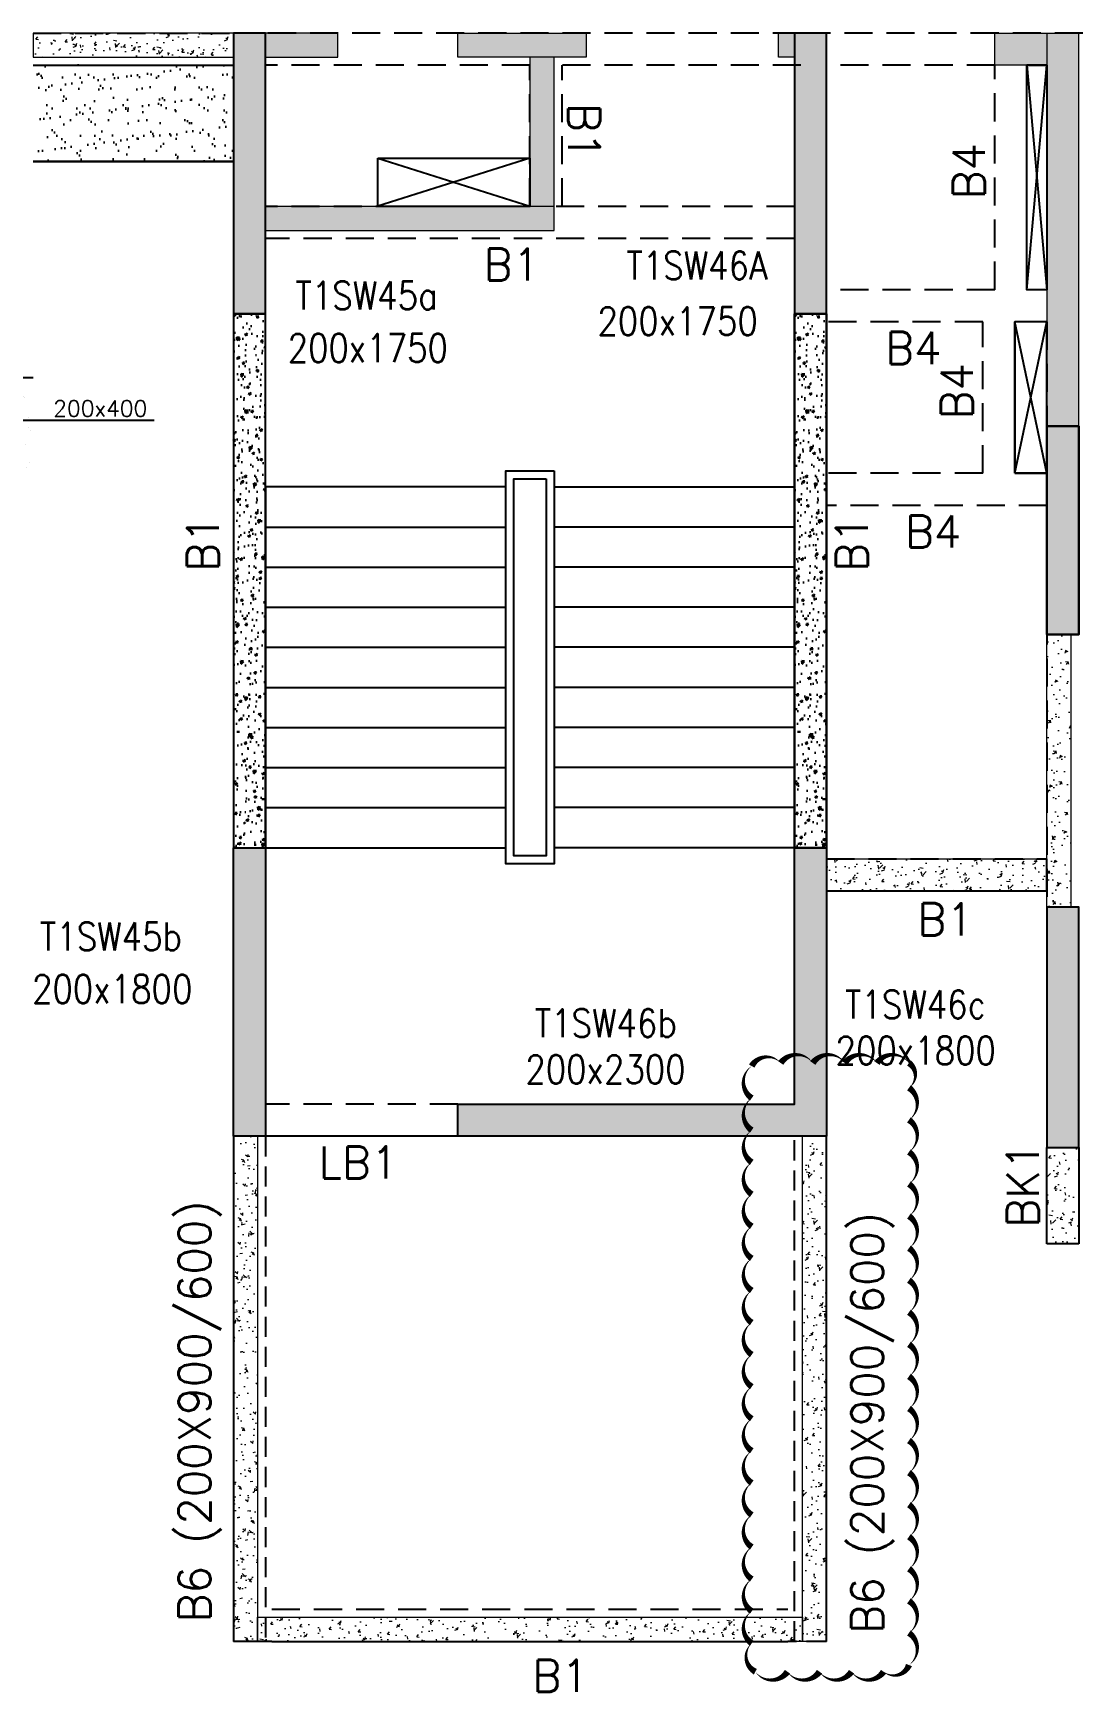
# Model space of a CAD drawing. Header units: millimetres. Extents: x 1078357 to 2594950, y -4969473 to -4636555.
# Drawn here: x 2060835 to 2067360, y -4676204 to -4665859 of the extents above; entities that cross this region are included whole.
import ezdxf

# ---------------------------------------------------------------- set-up
doc = ezdxf.new("R2010")
doc.units = ezdxf.units.MM
doc.header["$PDMODE"] = 35
for name, pattern in [('CONTINOUS', [0]), ('HIDDEN', [0.375, 0.25, -0.125]), ('New Retail block$0$CONTINOUS', [0])]:
    doc.linetypes.add(name, pattern=pattern)
doc.layers.get('0').update_dxf_attribs({"lineweight": 0})
doc.layers.get('Defpoints').update_dxf_attribs({"lineweight": 0})
for name, color, linetype, lineweight in [('A-_ANOTDIMA_D-', 6, 'Continuous', 13), ('COL. NO.', 30, 'Continuous', 25), ('COL. SIZE', 7, 'Continuous', 25), ('DIM', 9, 'Continuous', 25), ('HATCH', 8, 'Continuous', 30), ('RCC UPSTAND', 43, 'Continuous', 30), ('S-NON STR RCC WALL', 8, 'Continuous', 0)]:
    doc.layers.add(name, color=color, linetype=linetype, lineweight=lineweight)
for name, color, linetype in [('B-200x300', 212, 'HIDDEN'), ('B-200x650', 241, 'HIDDEN'), ('B-200X900-600', 211, 'HIDDEN'), ('DC BEAM NO.', 7, 'Continuous'), ('DROP SLAB', 8, 'Continuous'), ('NON STR. RCC WALL', 6, 'Continuous'), ('S-COLUMN_SHEAR WALL', 1, 'Continuous'), ('S-PROJECTION', 54, 'New Retail block$0$CONTINOUS'), ('S-STAIR', 8, 'Continuous')]:
    doc.layers.add(name, color=color, linetype=linetype)
doc.styles.add('Roman', font='romans')
doc.styles.add('ROMANS', font='romans.shx', dxfattribs={"width": 0.85})
doc.dimstyles.new('HARESH', dxfattribs={"dimtxt": 150, "dimasz": 75, "dimexe": 0, "dimexo": 0, "dimgap": 25, "dimtad": 1, "dimdec": 0, "dimdsep": 46, "dimtxsty": 'Roman', "dimblk": 'OBLIQUE', "dimcen": 225, "dimdle": 25, "dimclrd": 2, "dimclre": 2, "dimclrt": 7, "dimadec": 8, "dimazin": 1, "dimtfac": 1, "dimtdec": 0, "dimtmove": 0, "dimatfit": 0, "dimfxl": 1, "dimlwd": -1, "dimlwe": -1, "dimarcsym": 0})
pattern_1 = [(230, (3204596.27, -9567117.9), (-182.184669, 15.9390855), [19.05, -209.55]), (175, (3204596.27, -9567117.9), (35.2434214, -191.056845), [15.24, -167.640584]), (280.4514447, (3204581.1, -9567116.57), (-146.941247, -175.117752), [16.190009, -178.0902446]), (226.1842, (3204596.27, -9567168.7), (-271.079041, 42.042328), [28.575, -314.325]), (276.6355576, (3204573.68, -9567165.2), (-237.404134, -247.426125), [24.285023, -267.135608]), (171.184151, (3204596.27, -9567168.7), (-237.404134, -247.426125), [22.859967, -251.459732]), (201, (3204570.87, -9567156), (-151.6143913, 102.265198), [19.05, -209.55]), (146, (3204570.87, -9567156), (-61.802028, -184.187966), [15.24, -167.64]), (251.451445, (3204558.24, -9567147.48), (-213.416419, -81.922769), [16.190009, -178.0899376]), (217.5, (3204596.274, -9567117.9), (-3.08860325, -84.5550389), [0, -165.608, 0, -170.18, 0, -168.275]), (187.5, (3204596.27, -9567117.9), (-66.8196625, -100.1805748), [0, -97.028, 0, -161.798, 0, -64.135]), (147.5, (3204652.916, -9567117.9), (-135.5905952, 5.728744), [0, -63.5, 0, -198.12, 0, -262.89]), (137.5, (3204678.32, -9567117.9), (-148.1291814, -25.426491), [0, -82.55, 0, -131.572, 0, -186.69])]

# ---------------------------------------------------------------- blocks, each defined once
blk = doc.blocks.new('_Oblique')
at = {"color": 0, "linetype": 'ByBlock', "lineweight": -2}
blk.add_line((-0.5, -0.5), (0.5, 0.5), dxfattribs=at)
blk = doc.blocks.new('*D1538')
at = {"layer": 'Defpoints', "color": 0, "ltscale": 700, "transparency": 16777216}
for p in [(2060185, -4668009, 0), (2060635, -4668009, 0), (2060635, -4668275)]:
    blk.add_point(p, dxfattribs=at)
at = {"layer": 'DIM', "color": 2, "ltscale": 700, "transparency": 16777216}
for p, q in [((2060185, -4668009), (2060185, -4668275)), ((2060635, -4668009), (2060635, -4668275)), ((2060185, -4668275), (2060110, -4668275)), ((2060185, -4668275), (2060635, -4668275)), ((2060185, -4668275), (2060635, -4668275)), ((2060635, -4668275), (2060710, -4668275)), ((2061591, -4668275), (2060635, -4668275))]:
    blk.add_line(p, q, dxfattribs=at)
at = {"layer": 'DIM', "color": 2, "ltscale": 700, "transparency": 16777216, "xscale": 75, "yscale": 75, "zscale": 75}
blk.add_blockref('_Oblique', (2060185, -4668275), dxfattribs=at)
at = {"layer": 'DIM', "color": 2, "ltscale": 700, "transparency": 16777216, "xscale": 75, "yscale": 75, "zscale": 75, "rotation": 180}
blk.add_blockref('_Oblique', (2060635, -4668275), dxfattribs=at)
at = {"layer": 'DIM', "color": 7, "ltscale": 700, "transparency": 16777216, "insert": (2061254, -4668200), "char_height": 150, "attachment_point": 5, "style": 'Roman'}
blk.add_mtext('{\\H0.666667x;200x400}', dxfattribs=at)
blk = doc.blocks.new('G$CD63B60BD')
at = {"layer": 'COL. NO.', "linetype": 'Continuous', "style": 'ROMANS', "width": 0.85}
for s, p in [('T1SW46A', (15627, 5414, -320)), ('T1SW45a', (13562, 5226, -320)), ('T1SW45b', (11967, 1228, 0)), ('T1SW46c', (16991, 805, -320)), ('T1SW46b', (15055, 688, -320))]:
    blk.add_text(s, height=175, dxfattribs=at).set_placement(p)
at = {"layer": 'COL. SIZE', "linetype": 'Continuous', "style": 'ROMANS', "width": 0.85}
for s, p in [('200x1750', (15446, 5066, -320)), ('200x1750', (13513, 4899, -320)), ('200x1800', (11918, 901, 0)), ('200x1800', (16932, 517, -320)), ('200x2300', (14996, 400, -320))]:
    blk.add_text(s, height=175, dxfattribs=at).set_placement(p)

msp = doc.modelspace()

# ---------------------------------------------------------------- hatches: boundary and pattern name
at = {"layer": 'HATCH'}
h = msp.add_hatch(dxfattribs=at)
h.set_pattern_fill('AR-SAND', color=8, scale=3, angle=179.97015)
h.set_pattern_definition([(37.4701541, (-1876197.91, 14016629.87), (-4.72361136, 146.8264517), [0, -115.824, 0, -129.54, 0, -123.825]), (7.4701541, (-1876197.9, 14016629.87), (134.9689868, 214.9772528), [0, -62.484, 0, -104.394, 0, -40.005]), (327.4701541, (-1876291.63, 14016629.91), (237.2979035, 0.3075449), [0, -38.1, 0, -137.16, 0, -179.07]), (317.4701541, (-1876291.63, 14016629.91), (229.1017424, 66.759465), [0, -19.05, 0, -89.916, 0, -102.87])])
h.paths.add_polyline_path([(2062085.3, -4666059.4), (2060835.3, -4666059.4), (2060835.3, -4666659.6), (2062085.3, -4666659.6)])
h = msp.add_hatch(dxfattribs=at)
h.set_pattern_fill('AR-SAND', color=8, scale=3, angle=179.97015)
h.set_pattern_definition([(37.4701541, (-1888547.92, 14014679.94), (-4.72361136, 146.8264517), [0, -115.824, 0, -129.54, 0, -123.825]), (7.4701541, (-1888547.92, 14014679.94), (134.9689868, 214.9772528), [0, -62.484, 0, -104.394, 0, -40.005]), (327.4701541, (-1888641.65, 14014679.99), (237.2979035, 0.3075449), [0, -38.1, 0, -137.16, 0, -179.07]), (317.4701541, (-1888641.65, 14014679.99), (229.1017424, 66.759465), [0, -19.05, 0, -89.916, 0, -102.87])])
h.paths.add_polyline_path([(2060835.3, -4668009.5), (2059510.4, -4668009.5), (2059510.3, -4668609.5), (2060835.3, -4668609.5)])
at = {"layer": 'RCC UPSTAND'}
h = msp.add_hatch(dxfattribs=at)
h.set_pattern_fill('AR-CONC', color=8, scale=20, angle=180)
h.set_pattern_definition([(230, (4598928.13, -7880555.35), (-143.4520365, 12.550427), [15, -165]), (175, (4598928.13, -7880555.35), (27.7502667, -150.438427), [12, -132]), (280.4514445, (4598916.17, -7880554.3), (-115.7017693, -137.887998), [12.7480384, -140.2284224]), (226.1842, (4598928.13, -7880595.35), (-213.448266, 33.103856), [22.5, -247.5]), (276.6356355, (4598910.34, -7880592.6), (-186.932389, -194.82372), [19.122068, -210.342752]), (171.184164, (4598928.13, -7880595.35), (-186.932389, -194.82372), [18, -198]), (201, (4598908.13, -7880585.35), (-119.3814104, 80.523778), [15, -165]), (146, (4598908.13, -7880585.35), (-48.6630664, -145.030009), [12, -132]), (251.4514447, (4598898.18, -7880578.64), (-168.0444753, -64.5062306), [12.748038, -140.2284224]), (217.5, (4598928.127, -7880555.35), (-2.43197106, -66.57877077), [0, -130.4, 0, -134, 0, -132.5]), (187.5, (4598928.13, -7880555.35), (-52.6139075, -78.8823424), [0, -76.4, 0, -127.4, 0, -50.5]), (147.5, (4598972.727, -7880555.35), (-106.7644872, 4.51097435), [0, -50, 0, -156, 0, -207]), (137.5, (4598992.73, -7880555.35), (-116.6372339, -20.0209965), [0, -65, 0, -103.6, 0, -147])])
h.paths.add_polyline_path([(2062284.9, -4670939.5), (2062284.9, -4667609.5), (2062085.5, -4667609.5), (2062085.5, -4670939.5)])
h = msp.add_hatch(dxfattribs=at)
h.set_pattern_fill('AR-CONC', color=8, scale=20, angle=180)
h.set_pattern_definition([(230, (4602428.13, -7880555.35), (-143.4520365, 12.550427), [15, -165]), (175, (4602428.13, -7880555.35), (27.7502667, -150.438427), [12, -132]), (280.4514445, (4602416.17, -7880554.3), (-115.7017693, -137.887998), [12.7480384, -140.2284224]), (226.1842, (4602428.13, -7880595.35), (-213.448266, 33.103856), [22.5, -247.5]), (276.6356355, (4602410.34, -7880592.6), (-186.932389, -194.82372), [19.122068, -210.342752]), (171.184164, (4602428.13, -7880595.35), (-186.932389, -194.82372), [18, -198]), (201, (4602408.13, -7880585.35), (-119.3814104, 80.523778), [15, -165]), (146, (4602408.13, -7880585.35), (-48.6630664, -145.030009), [12, -132]), (251.4514447, (4602398.18, -7880578.64), (-168.0444753, -64.5062306), [12.748038, -140.2284224]), (217.5, (4602428.127, -7880555.35), (-2.43197106, -66.57877077), [0, -130.4, 0, -134, 0, -132.5]), (187.5, (4602428.13, -7880555.35), (-52.6139075, -78.8823424), [0, -76.4, 0, -127.4, 0, -50.5]), (147.5, (4602472.727, -7880555.35), (-106.7644872, 4.51097435), [0, -50, 0, -156, 0, -207]), (137.5, (4602492.73, -7880555.35), (-116.6372339, -20.0209965), [0, -65, 0, -103.6, 0, -147])])
h.paths.add_polyline_path([(2065784.9, -4670939.5), (2065784.9, -4667609.5), (2065585.5, -4667609.5), (2065585.5, -4670939.5)])
at = {"layer": 'S-COLUMN_SHEAR WALL', "lineweight": 25}
h = msp.add_hatch(color=1, dxfattribs=at)
h.dxf.hatch_style = 1
h.paths.add_polyline_path([(2062284.9, -4667609.5), (2062284.9, -4665859.5), (2062084.9, -4665859.5), (2062084.9, -4667609.5), (2062284.9, -4667609.5)], is_closed=False)
h = msp.add_hatch(color=1, dxfattribs=at)
h.dxf.hatch_style = 1
h.paths.add_polyline_path([(2065584.9, -4665859.6), (2065584.9, -4667609.5), (2065784.9, -4667609.5), (2065784.9, -4665859.6), (2065584.9, -4665859.6)], is_closed=False)
at = {"layer": 'S-COLUMN_SHEAR WALL', "lineweight": 25, "extrusion": (-1.00316e-06, -1.91639e-11, 1)}
h = msp.add_hatch(color=1, dxfattribs=at)
h.dxf.hatch_style = 1
h.paths.add_polyline_path([(2067159.9, -4668309.5), (2067359.9, -4668309.5), (2067359.9, -4669609.5), (2067159.9, -4669609.5)])
at = {"layer": 'S-COLUMN_SHEAR WALL', "lineweight": 25, "extrusion": (1.00316e-06, -2.11765e-11, 1)}
h = msp.add_hatch(color=1, dxfattribs=at)
h.dxf.hatch_style = 1
h.paths.add_polyline_path([(2067359.9, -4668309.5), (2067159.9, -4668309.5), (2067159.9, -4669609.5), (2067359.9, -4669609.5)])
at = {"layer": 'S-COLUMN_SHEAR WALL', "lineweight": 25}
h = msp.add_hatch(color=1, dxfattribs=at)
h.dxf.hatch_style = 1
h.paths.add_polyline_path([(2062284.9, -4672739.5), (2062284.9, -4670939.5), (2062084.9, -4670939.5), (2062084.9, -4672739.5)])
h = msp.add_hatch(color=1, dxfattribs=at)
h.dxf.hatch_style = 1
h.paths.add_polyline_path([(2065784.9, -4672739.6), (2065784.9, -4670939.5), (2065584.9, -4670939.5), (2065584.9, -4672539.6), (2063484.9, -4672539.5), (2063484.9, -4672739.5)])
h = msp.add_hatch(color=1, dxfattribs=at)
h.dxf.hatch_style = 1
h.paths.add_polyline_path([(2067159.9, -4672809.5), (2067359.9, -4672809.5), (2067359.9, -4671309.5), (2067159.9, -4671309.5)])
at = {"layer": 'S-NON STR RCC WALL'}
h = msp.add_hatch(dxfattribs=at)
h.set_pattern_fill('AR-CONC', color=256)
h.set_pattern_definition([(50, (-5387710.27, 27844446.87), (182.184669, -15.93908554), [19.05, -209.55]), (355, (-5387710.27, 27844446.87), (-35.2434214, 191.0568452), [15.24, -167.6405842]), (100.4514447, (-5387695.09, 27844445.54), (146.9412471, 175.1177519), [16.1900088, -178.0902446]), (46.1842, (-5387710.27, 27844497.67), (271.0790409, -42.042328), [28.575, -314.325]), (96.6355576, (-5387687.68, 27844494.16), (237.404134, 247.4261246), [24.2850231, -267.1356082]), (351.1841512, (-5387710.27, 27844497.67), (237.404134, 247.4261246), [22.859967, -251.459732]), (21, (-5387684.87, 27844484.97), (151.6143913, -102.2651982), [19.05, -209.55]), (326, (-5387684.87, 27844484.97), (61.8020283, 184.1879661), [15.24, -167.64]), (71.451445, (-5387672.23, 27844476.44), (213.4164193, 81.9227689), [16.1900088, -178.0899376]), (37.5, (-5387710.27, 27844446.866), (3.08860325, 84.55503887), [0, -165.608, 0, -170.18, 0, -168.275]), (7.5, (-5387710.27, 27844446.87), (66.8196625, 100.18057482), [0, -97.028, 0, -161.798, 0, -64.135]), (327.5, (-5387766.91, 27844446.866), (135.59059517, -5.72874399), [0, -63.5, 0, -198.12, 0, -262.89]), (317.5, (-5387792.31, 27844446.87), (148.1291814, 25.42649103), [0, -82.55, 0, -131.572, 0, -186.69])])
h.paths.add_polyline_path([(2062085.3, -4665859.4), (2060835.2, -4665859.4), (2060835.2, -4666009.4), (2062085.3, -4666009.4)])
at = {"layer": 'S-NON STR RCC WALL', "ltscale": 700}
h = msp.add_hatch(dxfattribs=at)
h.set_pattern_fill('AR-CONC', color=256)
h.set_pattern_definition(pattern_1)
h.paths.add_polyline_path([(2064285.4, -4666009.5), (2063485.4, -4666009.5), (2063485.4, -4665859.5), (2064285.4, -4665859.5)])
h.paths.add_polyline_path([(2062735.4, -4665859.5), (2062285.4, -4665859.5), (2062285.4, -4666009.5), (2062735.4, -4666009.5)])
h.paths.add_polyline_path([(2063935.3, -4666939.4), (2064085.4, -4666939.4), (2064085.4, -4666009.5), (2063935.3, -4666009.5)])
h.paths.add_polyline_path([(2062285.4, -4667089.5), (2064085.4, -4667089.5), (2064085.4, -4666939.5), (2062285.4, -4666939.5)])
h.paths.add_polyline_path([(2067360.4, -4665861.5), (2067160.4, -4665861.5), (2067160.4, -4668309.5), (2067360.4, -4668309.5)])
h.paths.add_polyline_path([(2065485.4, -4665859.5), (2065585.4, -4665859.5), (2065585.4, -4666009.5), (2065485.4, -4666009.5)])
h.paths.add_polyline_path([(2066835.4, -4665859.5), (2067160.4, -4665859.5), (2067160.4, -4666059.5), (2066835.4, -4666059.5)])
h = msp.add_hatch(dxfattribs=at)
h.set_pattern_fill('AR-CONC', color=256)
h.set_pattern_definition(pattern_1)
h.paths.add_polyline_path([(2067160.4, -4669609.5), (2067310.4, -4669609.5), (2067310.4, -4671309.5), (2067160.4, -4671309.5)])
at = {"layer": 'S-NON STR RCC WALL'}
h = msp.add_hatch(dxfattribs=at)
h.set_pattern_fill('AR-CONC', color=256)
h.set_pattern_definition([(50, (-6484934.98, 32527466.09), (182.184669, -15.93908554), [19.05, -209.55]), (355, (-6484934.98, 32527466.09), (-35.2434214, 191.0568452), [15.24, -167.6405842]), (100.4514447, (-6484919.8, 32527464.76), (146.9412471, 175.1177519), [16.1900088, -178.0902446]), (46.1842, (-6484934.98, 32527516.89), (271.0790409, -42.0423279), [28.575, -314.325]), (96.6355576, (-6484912.4, 32527513.38), (237.404134, 247.4261246), [24.2850231, -267.1356082]), (351.1841512, (-6484934.98, 32527516.9), (237.404134, 247.4261246), [22.859967, -251.459732]), (21, (-6484909.58, 32527504.19), (151.61439127, -102.2651982), [19.05, -209.55]), (326, (-6484909.58, 32527504.19), (61.80202835, 184.1879661), [15.24, -167.64]), (71.451445, (-6484896.95, 32527495.67), (213.4164193, 81.9227689), [16.1900088, -178.0899376]), (37.5, (-6484934.98, 32527466.09), (3.08860325, 84.55503887), [0, -165.608, 0, -170.18, 0, -168.275]), (7.5, (-6484934.98, 32527466.09), (66.8196625, 100.18057482), [0, -97.028, 0, -161.798, 0, -64.135]), (327.5, (-6484991.625, 32527466.09), (135.59059517, -5.72874399), [0, -63.5, 0, -198.12, 0, -262.89]), (317.5, (-6485017.02, 32527466.09), (148.1291814, 25.42649103), [0, -82.55, 0, -131.572, 0, -186.69])])
h.paths.add_polyline_path([(2067160.3, -4671959.4), (2067160.3, -4671959.4), (2067160.3, -4671209.4), (2065785.3, -4671209.4), (2065785.3, -4671009.5), (2067160.3, -4671009.5)])
h = msp.add_hatch(dxfattribs=at)
h.set_pattern_fill('AR-CONC', color=256, angle=90)
h.set_pattern_definition([(140, (-21226552.8, -9903956.75), (15.9390855, 182.184669), [19.05, -209.55]), (85, (-21226552.8, -9903956.75), (-191.0568452, -35.2434214), [15.24, -167.6405842]), (190.4514447, (-21226551.47, -9903941.57), (-175.1177519, 146.9412471), [16.1900088, -178.0902446]), (136.1842, (-21226603.6, -9903956.75), (42.042328, 271.0790409), [28.575, -314.325]), (186.6355576, (-21226600.1, -9903934.16), (-247.4261246, 237.404134), [24.285023, -267.135608]), (81.1841512, (-21226603.6, -9903956.75), (-247.4261246, 237.404134), [22.859967, -251.459732]), (111, (-21226590.9, -9903931.35), (102.2651982, 151.6143913), [19.05, -209.55]), (56, (-21226590.9, -9903931.35), (-184.1879661, 61.8020283), [15.24, -167.64]), (161.451445, (-21226582.37, -9903918.72), (-81.9227689, 213.4164193), [16.1900088, -178.0899376]), (127.5, (-21226552.794, -9903956.75), (-84.55503887, 3.08860325), [0, -165.608, 0, -170.18, 0, -168.275]), (97.5, (-21226552.79, -9903956.75), (-100.18057482, 66.8196625), [0, -97.028, 0, -161.798, 0, -64.135]), (57.5, (-21226552.794, -9904013.394), (5.728744, 135.59059517), [0, -63.5, 0, -198.12, 0, -262.89]), (47.5, (-21226552.8, -9904038.8), (-25.42649103, 148.1291814), [0, -82.55, 0, -131.572, 0, -186.69])])
h.paths.add_polyline_path([(2062085, -4675889.6), (2062085, -4672739.6), (2062235, -4672739.6), (2062235, -4675889.6)])
h = msp.add_hatch(dxfattribs=at)
h.set_pattern_fill('AR-CONC', color=256, angle=180)
h.set_pattern_definition([(50, (-4263056.91, 23300467.43), (182.184669, -15.9390855), [19.05, -209.55]), (355, (-4263056.91, 23300467.43), (-35.2434214, 191.0568452), [15.24, -167.6405842]), (100.4514447, (-4263041.73, 23300466.1), (146.9412471, 175.1177519), [16.1900088, -178.0902446]), (46.1842, (-4263056.9, 23300518.23), (271.0790409, -42.042328), [28.575, -314.325]), (96.6355576, (-4263034.32, 23300514.72), (237.404134, 247.4261246), [24.2850231, -267.1356082]), (351.1841512, (-4263056.9, 23300518.23), (237.404134, 247.4261246), [22.859967, -251.459732]), (21, (-4263031.51, 23300505.53), (151.6143913, -102.2651982), [19.05, -209.55]), (326, (-4263031.51, 23300505.53), (61.8020283, 184.1879661), [15.24, -167.64]), (71.451445, (-4263018.88, 23300497), (213.4164193, 81.9227689), [16.1900088, -178.0899376]), (37.5, (-4263056.91, 23300467.426), (3.08860325, 84.55503887), [0, -165.608, 0, -170.18, 0, -168.275]), (7.5, (-4263056.91, 23300467.43), (66.8196625, 100.18057482), [0, -97.028, 0, -161.798, 0, -64.135]), (327.5, (-4263113.55, 23300467.426), (135.59059517, -5.728744), [0, -63.5, 0, -198.12, 0, -262.89]), (317.5, (-4263138.95, 23300467.43), (148.1291814, 25.42649103), [0, -82.55, 0, -131.572, 0, -186.69])])
h.paths.add_polyline_path([(2065635, -4675889.6), (2065635, -4672739.6), (2065785, -4672739.6), (2065785, -4675889.6)])
h = msp.add_hatch(dxfattribs=at)
h.set_pattern_fill('AR-CONC', color=256, angle=180)
h.set_pattern_definition([(50, (-7563012.35, 37566297.85), (182.184669, -15.93908554), [19.05, -209.55]), (355, (-7563012.35, 37566297.85), (-35.2434214, 191.0568452), [15.24, -167.6405842]), (100.4514447, (-7562997.17, 37566296.53), (146.9412471, 175.1177519), [16.1900088, -178.0902446]), (46.1842, (-7563012.35, 37566348.65), (271.0790409, -42.0423279), [28.575, -314.325]), (96.6355576, (-7562989.76, 37566345.15), (237.404134, 247.4261246), [24.2850231, -267.1356082]), (351.1841512, (-7563012.35, 37566348.65), (237.404134, 247.4261246), [22.859967, -251.459732]), (21, (-7562986.95, 37566335.95), (151.61439127, -102.2651982), [19.05, -209.55]), (326, (-7562986.95, 37566335.95), (61.80202835, 184.1879661), [15.24, -167.64]), (71.451445, (-7562974.32, 37566327.43), (213.4164193, 81.9227689), [16.1900088, -178.0899376]), (37.5, (-7563012.35, 37566297.853), (3.08860325, 84.55503887), [0, -165.608, 0, -170.18, 0, -168.275]), (7.5, (-7563012.35, 37566297.85), (66.81966251, 100.18057482), [0, -97.028, 0, -161.798, 0, -64.135]), (327.5, (-7563068.994, 37566297.85), (135.59059517, -5.72874399), [0, -63.5, 0, -198.12, 0, -262.89]), (317.5, (-7563094.4, 37566297.85), (148.1291814, 25.42649103), [0, -82.55, 0, -131.572, 0, -186.69])])
h.paths.add_polyline_path([(2067359.9, -4672809.4), (2067159.9, -4672809.4), (2067159.9, -4673409.4), (2067359.9, -4673409.4), (2067359.9, -4673409.4), (2067359.9, -4672809.5)], is_closed=False)
h = msp.add_hatch(dxfattribs=at)
h.set_pattern_fill('AR-CONC', color=256, angle=180)
h.set_pattern_definition([(50, (-3165832.2, 18616448.24), (182.184669, -15.9390855), [19.05, -209.55]), (355, (-3165832.2, 18616448.24), (-35.2434214, 191.0568452), [15.24, -167.6405842]), (100.4514447, (-3165817.01, 18616446.91), (146.9412471, 175.1177519), [16.1900088, -178.0902446]), (46.1842, (-3165832.2, 18616499.04), (271.0790409, -42.042328), [28.575, -314.325]), (96.6355576, (-3165809.6, 18616495.54), (237.404134, 247.4261246), [24.285023, -267.135608]), (351.1841512, (-3165832.2, 18616499.04), (237.404134, 247.4261246), [22.859967, -251.459732]), (21, (-3165806.8, 18616486.34), (151.6143913, -102.2651982), [19.05, -209.55]), (326, (-3165806.8, 18616486.34), (61.8020283, 184.1879661), [15.24, -167.64]), (71.451445, (-3165794.16, 18616477.82), (213.4164193, 81.9227689), [16.1900088, -178.0899376]), (37.5, (-3165832.194, 18616448.24), (3.08860325, 84.55503887), [0, -165.608, 0, -170.18, 0, -168.275]), (7.5, (-3165832.19, 18616448.24), (66.8196625, 100.18057482), [0, -97.028, 0, -161.798, 0, -64.135]), (327.5, (-3165888.836, 18616448.24), (135.59059517, -5.728744), [0, -63.5, 0, -198.12, 0, -262.89]), (317.5, (-3165914.24, 18616448.24), (148.1291814, 25.42649103), [0, -82.55, 0, -131.572, 0, -186.69])])
h.paths.add_polyline_path([(2065635, -4675889.6), (2062235, -4675889.6), (2062235, -4675739.6), (2065635, -4675739.6)])

# ---------------------------------------------------------------- linework, layer by layer
at = {"color": 4, "ltscale": 700, "elevation": 0}
msp.add_lwpolyline([(2066300, -4672282.6, 0, 40, 0.5206), (2066100, -4672282.6, 0, 40, 0.5206), (2065900, -4672282.6, 0, 40, 0.5206), (2065700, -4672282.6, 0, 40, 0.5206), (2065500, -4672282.6, 0, 40, 0.5206), (2065319, -4672301.6, 0, 40, 0.5206), (2065319, -4672501.6, 0, 40, 0.5206), (2065319, -4672701.6, 0, 40, 0.5206), (2065319, -4672901.6, 0, 40, 0.5206), (2065319, -4673101.6, 0, 40, 0.5206), (2065319, -4673301.6, 0, 40, 0.5206), (2065319, -4673501.6, 0, 40, 0.5206), (2065319, -4673701.6, 0, 40, 0.5206), (2065319, -4673901.6, 0, 40, 0.5206), (2065319, -4674101.6, 0, 40, 0.5206), (2065319, -4674301.6, 0, 40, 0.5206), (2065319, -4674501.6, 0, 40, 0.5206), (2065319, -4674701.6, 0, 40, 0.5206), (2065319, -4674901.6, 0, 40, 0.5206), (2065319, -4675101.6, 0, 40, 0.5206), (2065319, -4675301.6, 0, 40, 0.5206), (2065319, -4675501.6, 0, 40, 0.5206), (2065319, -4675701.6, 0, 40, 0.5206), (2065319, -4675901.6, 0, 40, 0.5206), (2065341.7, -4676078.9, 0, 40, 0.5206), (2065541.7, -4676078.9, 0, 40, 0.5206), (2065741.7, -4676078.9, 0, 40, 0.5206), (2065941.7, -4676078.9, 0, 40, 0.5206), (2066141.7, -4676078.9, 0, 40, 0.5206), (2066300, -4676037.2, 0, 40, 0.5206), (2066300, -4675837.2, 0, 40, 0.5206), (2066300, -4675637.2, 0, 40, 0.5206), (2066300, -4675437.2, 0, 40, 0.5206), (2066300, -4675237.2, 0, 40, 0.5206), (2066300, -4675037.2, 0, 40, 0.5206), (2066300, -4674837.2, 0, 40, 0.5206), (2066300, -4674637.2, 0, 40, 0.5206), (2066300, -4674437.2, 0, 40, 0.5206), (2066300, -4674237.2, 0, 40, 0.5206), (2066300, -4674037.2, 0, 40, 0.5206), (2066300, -4673837.2, 0, 40, 0.5206), (2066300, -4673637.2, 0, 40, 0.5206), (2066300, -4673437.2, 0, 40, 0.5206), (2066300, -4673237.2, 0, 40, 0.5206), (2066300, -4673037.2, 0, 40, 0.5206), (2066300, -4672837.2, 0, 40, 0.5206), (2066300, -4672637.2, 0, 40, 0.5206), (2066300, -4672437.2, 0, 40, 0.5206), (2066300, -4672282.6, 0, 40, 0.5206)], format="xyseb", close=True, dxfattribs=at)
at = {"layer": 'B-200x300', "linetype": 'HIDDEN', "ltscale": 700}
for p, q in [((2066835.4, -4667459.5, 0), (2066835.4, -4666059.5, 0)), ((2066835.4, -4667459.5, 0), (2065785.3, -4667459.5, 0)), ((2067160.4, -4667459.5, 0), (2067035.4, -4667459.5, 0)), ((2066760.4, -4667659.5, 0), (2065785.3, -4667659.5, 0)), ((2066760.4, -4668604.5, 0), (2066760.4, -4667659.5, 0)), ((2066760.4, -4668604.5, 0), (2065785.3, -4668604.5, 0)), ((2067160.4, -4668804.5, 0), (2065785.3, -4668804.5, 0))]:
    msp.add_line(p, q, dxfattribs=at)
at = {"layer": 'B-200x300', "linetype": 'Continuous', "ltscale": 700}
for p, q in [((2067035.4, -4667459.5, 0), (2067035.4, -4666059.5, 0)), ((2067160.4, -4667659.5, 0), (2066960.4, -4667659.5, 0)), ((2066960.4, -4668604.5, 0), (2066960.4, -4667659.5, 0)), ((2067160.4, -4668604.5, 0), (2066960.4, -4668604.5, 0))]:
    msp.add_line(p, q, dxfattribs=at)
at = {"layer": 'B-200x650', "linetype": 'HIDDEN', "ltscale": 700}
for p, q in [((2060835.2, -4665859.4, 0), (2062085.3, -4665859.4, 0)), ((2065625.3, -4665859.4, 0), (2062285.3, -4665859.4, 0)), ((2076309.9, -4665859.5, 0), (2065785.3, -4665859.5, 0)), ((2063935.3, -4666059.4, 0), (2062285.3, -4666059.4, 0)), ((2063935.3, -4666939.5, 0), (2063935.3, -4666059.4, 0)), ((2065625.3, -4666059.4, 0), (2064085.3, -4666059.4, 0)), ((2064135.3, -4666939.5, 0), (2064135.3, -4666059.4, 0)), ((2066835.4, -4666059.5, 0), (2065785.4, -4666059.5, 0)), ((2067160.4, -4666059.5, 0), (2067035.4, -4666059.5, 0)), ((2067160.4, -4666059.5, 0), (2067160.4, -4667459.5, 0)), ((2063935.3, -4666939.5, 0), (2062285.3, -4666939.5, 0)), ((2065585.3, -4666939.5, 0), (2064085.3, -4666939.5, 0)), ((2065585.3, -4667139.5, 0), (2062285.3, -4667139.5, 0)), ((2067160.3, -4667659.4, 0), (2067160.3, -4671309.5, 0)), ((2065785.3, -4671009.4, 0), (2067160.3, -4671009.4, 0)), ((2063485.3, -4672539.4, 0), (2062285.3, -4672539.4, 0)), ((2062325, -4675689.6, 0), (2065545, -4675689.6, 0))]:
    msp.add_line(p, q, dxfattribs=at)
at = {"layer": 'B-200x650', "linetype": 'CONTINOUS', "ltscale": 700}
for p, q in [((2060835.2, -4666059.4, 0), (2062085.3, -4666059.4, 0)), ((2067160.3, -4671209.4, 0), (2067160.3, -4671009.4, 0)), ((2065785.3, -4671209.4, 0), (2067160.3, -4671209.4, 0)), ((2063485.3, -4672739.4, 0), (2062285.3, -4672739.4, 0)), ((2067159.9, -4673409.5, 0), (2067159.9, -4672809.5, 0)), ((2067359.9, -4672809.5, 0), (2067359.9, -4673409.5, 0)), ((2067359.9, -4673409.5, 0), (2067159.9, -4673409.5, 0)), ((2062325, -4675889.6, 0), (2065545, -4675889.6, 0))]:
    msp.add_line(p, q, dxfattribs=at)
at = {"layer": 'B-200x650', "linetype": 'Continuous', "ltscale": 700}
msp.add_line((2060835.3, -4668009.5, 0), (2059510.3, -4668009.5, 0), dxfattribs=at)
at = {"layer": 'B-200x650', "linetype": 'Continuous', "ltscale": 700, "elevation": 0}
for points in [[(2062285.1, -4667609.5), (2062085.1, -4667609.5), (2062085.1, -4670939.5), (2062285.1, -4670939.5)], [(2065585.1, -4667609.5), (2065785.1, -4667609.5), (2065785.1, -4670939.5), (2065585.1, -4670939.5)]]:
    msp.add_lwpolyline(points, close=True, dxfattribs=at)
at = {"layer": 'B-200X900-600', "linetype": 'ByBlock', "ltscale": 500}
for p, q in [((2062085, -4672739.6, 0), (2062085, -4675889.6, 0)), ((2065785, -4675889.6, 0), (2065785, -4672739.6, 0)), ((2062325, -4675889.6, 0), (2062085, -4675889.6, 0))]:
    msp.add_line(p, q, dxfattribs=at)
at = {"layer": 'B-200X900-600', "linetype": 'HIDDEN', "ltscale": 500}
for p, q in [((2062285, -4672739.6, 0), (2062285, -4675889.6, 0)), ((2065585, -4675889.6, 0), (2065585, -4672739.6, 0)), ((2065785, -4675889.6, 0), (2065545, -4675889.6, 0))]:
    msp.add_line(p, q, dxfattribs=at)
at = {"layer": 'DROP SLAB', "color": 3, "linetype": 'CONTINOUS', "ltscale": 500}
for p, q in [((2067035.4, -4667459.5, 0), (2067160.4, -4666059.5, 0)), ((2067035.4, -4666059.5, 0), (2067160.4, -4667459.5, 0)), ((2062985.3, -4666639.4, 0), (2063935.3, -4666939.4, 0)), ((2063935.3, -4666639.4, 0), (2062985.3, -4666939.4, 0)), ((2066960.4, -4668604.5, 0), (2067160.4, -4667659.5, 0)), ((2067160.4, -4668604.5, 0), (2066960.4, -4667659.5, 0))]:
    msp.add_line(p, q, dxfattribs=at)
at = {"layer": 'DROP SLAB', "color": 3, "linetype": 'CONTINOUS', "ltscale": 500, "elevation": 0}
for points in [[(2067035.4, -4666059.5), (2067160.4, -4666059.5), (2067160.4, -4667459.5), (2067035.4, -4667459.5)], [(2062985.3, -4666639.4), (2063935.3, -4666639.4), (2063935.3, -4666939.5), (2062985.3, -4666939.5)], [(2066960.4, -4668604.5), (2067160.4, -4668604.5), (2067160.4, -4667659.5), (2066960.4, -4667659.5)]]:
    msp.add_lwpolyline(points, close=True, dxfattribs=at)
at = {"layer": 'NON STR. RCC WALL', "elevation": 0}
for points in [[(2062284.7, -4670939.5), (2062284.9, -4667609.5), (2062085.5, -4667609.5), (2062085.2, -4670939.5)], [(2065784.7, -4670939.5), (2065784.9, -4667609.5), (2065585.5, -4667609.5), (2065585.2, -4670939.5)]]:
    msp.add_lwpolyline(points, close=True, dxfattribs=at)
at = {"layer": 'S-COLUMN_SHEAR WALL', "color": 1, "lineweight": 25}
msp.add_line((2062084.9, -4667609.5, 0), (2062284.9, -4667609.5, 0), dxfattribs=at)
at = {"layer": 'S-COLUMN_SHEAR WALL', "color": 1, "lineweight": 25, "elevation": 0}
for points in [[(2062284.9, -4667609.5), (2062284.9, -4665859.5), (2062084.9, -4665859.5), (2062084.9, -4667609.5)], [(2067159.9, -4672809.5), (2067359.9, -4672809.5), (2067359.9, -4671309.5), (2067159.9, -4671309.5)]]:
    msp.add_lwpolyline(points, close=True, dxfattribs=at)
for points in [[(2065584.9, -4665859.6), (2065584.9, -4667609.5), (2065784.9, -4667609.5), (2065784.9, -4665859.6), (2065584.9, -4665859.6)], [(2062284.9, -4670939.5), (2062284.9, -4672739.5), (2062084.9, -4672739.5), (2062084.9, -4670939.5), (2062284.9, -4670939.5)], [(2065784.9, -4670939.5), (2065784.9, -4672739.6), (2063484.9, -4672739.5), (2063484.9, -4672539.5), (2065584.9, -4672539.6), (2065584.9, -4670939.5), (2065784.9, -4670939.5)]]:
    msp.add_lwpolyline(points, dxfattribs=at)
at = {"layer": 'S-COLUMN_SHEAR WALL', "color": 1, "lineweight": 25, "extrusion": (-1.00316e-06, -1.91639e-11, 1), "elevation": -2.1}
msp.add_lwpolyline([(2067159.9, -4668309.5), (2067359.9, -4668309.5), (2067359.9, -4669609.5), (2067159.9, -4669609.5)], close=True, dxfattribs=at)
at = {"layer": 'S-COLUMN_SHEAR WALL', "color": 1, "lineweight": 25, "extrusion": (1.00316e-06, -2.11765e-11, 1), "elevation": 2.1}
msp.add_lwpolyline([(2067359.9, -4668309.5), (2067159.9, -4668309.5), (2067159.9, -4669609.5), (2067359.9, -4669609.5)], close=True, dxfattribs=at)
at = {"layer": 'S-NON STR RCC WALL', "elevation": 0}
for points in [[(2062085.3, -4665859.4), (2060835.2, -4665859.4), (2060835.2, -4666009.4), (2062085.3, -4666009.4)], [(2062735.4, -4665859.5), (2062285.4, -4665859.5), (2062285.4, -4666009.5), (2062735.4, -4666009.5)], [(2064285.4, -4666009.5), (2063485.4, -4666009.5), (2063485.4, -4665859.5), (2064285.4, -4665859.5)], [(2065485.4, -4665859.5), (2065585.4, -4665859.5), (2065585.4, -4666009.5), (2065485.4, -4666009.5)], [(2066835.4, -4665859.5), (2067160.4, -4665859.5), (2067160.4, -4666059.5), (2066835.4, -4666059.5)], [(2067360.4, -4665861.5), (2067160.4, -4665861.5), (2067160.4, -4668309.5), (2067360.4, -4668309.5)], [(2063935.3, -4666939.4), (2064085.4, -4666939.4), (2064085.4, -4666009.5), (2063935.3, -4666009.5)], [(2062285.4, -4667089.5), (2064085.4, -4667089.5), (2064085.4, -4666939.5), (2062285.4, -4666939.5)], [(2067160.4, -4669609.5), (2067310.4, -4669609.5), (2067310.4, -4671309.5), (2067160.4, -4671309.5)], [(2067160.3, -4671209.4), (2067160.3, -4671209.4), (2067160.3, -4671209.4), (2065785.3, -4671209.4), (2065785.3, -4671009.5), (2067160.3, -4671009.5)]]:
    msp.add_lwpolyline(points, close=True, dxfattribs=at)
at = {"layer": 'S-NON STR RCC WALL', "color": 1, "elevation": 0}
for points in [[(2062085, -4675889.6), (2062085, -4672739.6), (2062235, -4672739.6), (2062235, -4675889.6)], [(2065635, -4675889.6), (2065635, -4672739.6), (2065785, -4672739.6), (2065785, -4675889.6)], [(2065635, -4675889.6), (2062235, -4675889.6), (2062235, -4675739.6), (2065635, -4675739.6)]]:
    msp.add_lwpolyline(points, close=True, dxfattribs=at)
at = {"layer": 'S-PROJECTION'}
for p, q in [((2060835.3, -4666659.5, 0), (2062085.3, -4666659.5, 0)), ((2062085.3, -4666659.5, 0), (2060835.3, -4666659.5, 0))]:
    msp.add_line(p, q, dxfattribs=at)
at = {"layer": 'S-STAIR', "elevation": 0}
for points in [[(2064085.3, -4668589.5), (2064085.3, -4671039.5), (2063785.3, -4671039.5), (2063785.3, -4668589.5)], [(2064035.3, -4668639.5), (2064035.3, -4670989.5), (2063835.3, -4670989.5), (2063835.3, -4668639.5)]]:
    msp.add_lwpolyline(points, close=True, dxfattribs=at)
for points in [[(2063785.3, -4668689.5), (2062285.3, -4668689.5)], [(2062285.3, -4668689.5), (2062285.3, -4670939.5), (2063785.3, -4670939.5)], [(2064085.3, -4668689.5), (2065585.3, -4668689.5)], [(2065585.3, -4668689.5), (2065585.3, -4670939.5), (2064085.3, -4670939.5)], [(2062285.3, -4668939.5), (2063785.3, -4668939.5)], [(2065585.3, -4668939.5), (2064085.3, -4668939.5)], [(2062285.3, -4669189.5), (2063785.3, -4669189.5)], [(2065585.3, -4669189.5), (2064085.3, -4669189.5)], [(2062285.3, -4669439.5), (2063785.3, -4669439.5)], [(2065585.3, -4669439.5), (2064085.3, -4669439.5)], [(2062285.3, -4669689.5), (2063785.3, -4669689.5)], [(2065585.3, -4669689.5), (2064085.3, -4669689.5)], [(2062285.3, -4669939.5), (2063785.3, -4669939.5)], [(2065585.3, -4669939.5), (2064085.3, -4669939.5)], [(2062285.3, -4670189.5), (2063785.3, -4670189.5)], [(2065585.3, -4670189.5), (2064085.3, -4670189.5)], [(2062285.3, -4670439.5), (2063785.3, -4670439.5)], [(2065585.3, -4670439.5), (2064085.3, -4670439.5)], [(2062285.3, -4670689.5), (2063785.3, -4670689.5)], [(2065585.3, -4670689.5), (2064085.3, -4670689.5)]]:
    msp.add_lwpolyline(points, dxfattribs=at)

# ---------------------------------------------------------------- block references
at = {"layer": 'A-_ANOTDIMA_D-', "color": 2, "ltscale": 700}
msp.add_blockref('G$CD63B60BD', (2048910, -4672809.5, 0), dxfattribs=at)

# ---------------------------------------------------------------- texts
at = {"layer": 'B-200x300', "linetype": 'HIDDEN', "ltscale": 500, "style": 'ROMANS'}
for rotation, p in [(89.99906, (2066774.4, -4666896, -2.7)), (359.99906, (2066151.7, -4667923, -2.7)), (89.99906, (2066699.4, -4668268.5, -2.7)), (359.99906, (2066275.5, -4669068, -2.7))]:
    msp.add_text('B4', height=200, rotation=rotation, dxfattribs=at).set_placement(p)
at = {"layer": 'B-200x650', "linetype": 'HIDDEN', "ltscale": 700, "style": 'ROMANS'}
msp.add_text('B1', height=200, rotation=269.99906, dxfattribs=at).set_placement((2064173.1, -4666295.6, -2.7))
at = {"layer": 'B-200x650', "linetype": 'HIDDEN', "ltscale": 500, "style": 'ROMANS'}
for rotation, p in [(359.99906, (2063645.8, -4667403, -2.7)), (0.00094, (2066352.2, -4671486.3, -2.7)), (0.00094, (2063950.9, -4676204.4, -2.7))]:
    msp.add_text('B1', height=200, rotation=rotation, dxfattribs=at).set_placement(p)
at = {"layer": 'B-200x650', "linetype": 'Continuous', "ltscale": 700, "style": 'ROMANS'}
for p in [(2061994.1, -4669218.9, -2.7), (2066042.9, -4669218.9, -2.7)]:
    msp.add_text('B1', height=200, rotation=89.99906, dxfattribs=at).set_placement(p)
at = {"layer": 'B-200x650', "linetype": 'CONTINOUS', "ltscale": 700, "style": 'ROMANS'}
msp.add_text('BK1', height=200, rotation=90, dxfattribs=at).set_placement((2067110.5, -4673309.1, 50))
at = {"layer": 'B-200X900-600', "linetype": 'HIDDEN', "ltscale": 500, "style": 'ROMANS'}
for p in [(2061942.3, -4675771.2, 47.3), (2066139.6, -4675842.3, 47.3)]:
    msp.add_text('B6 (200X900/600)', height=200, rotation=90.00094, dxfattribs=at).set_placement(p)
at = {"layer": 'DC BEAM NO.', "linetype": 'HIDDEN', "ltscale": 500, "style": 'ROMANS'}
msp.add_text('LB1', height=200, rotation=359.99906, dxfattribs=at).set_placement((2062616.3, -4673002.9, -2.7))

# ---------------------------------------------------------------- dimensions: what is measured, and where the dimension line sits
at = {"layer": 'DIM', "ltscale": 700}
dim = msp.add_linear_dim(base=(2060634.7, -4668275.5, 0), p1=(2060184.7, -4668009.5, 0), p2=(2060634.7, -4668009.5, 0), angle=180, text='{\\H0.666667x;200x400}', dimstyle='HARESH', override={"dimtxsty": 'Roman', "dimtmove": 1}, dxfattribs=at)
dim.commit()
dim.dimension.update_dxf_attribs({"geometry": '*D1538', "text_midpoint": (2061254.1, -4668253.8, 0), "dimtype": 160})

doc.saveas('drawing.dxf')
